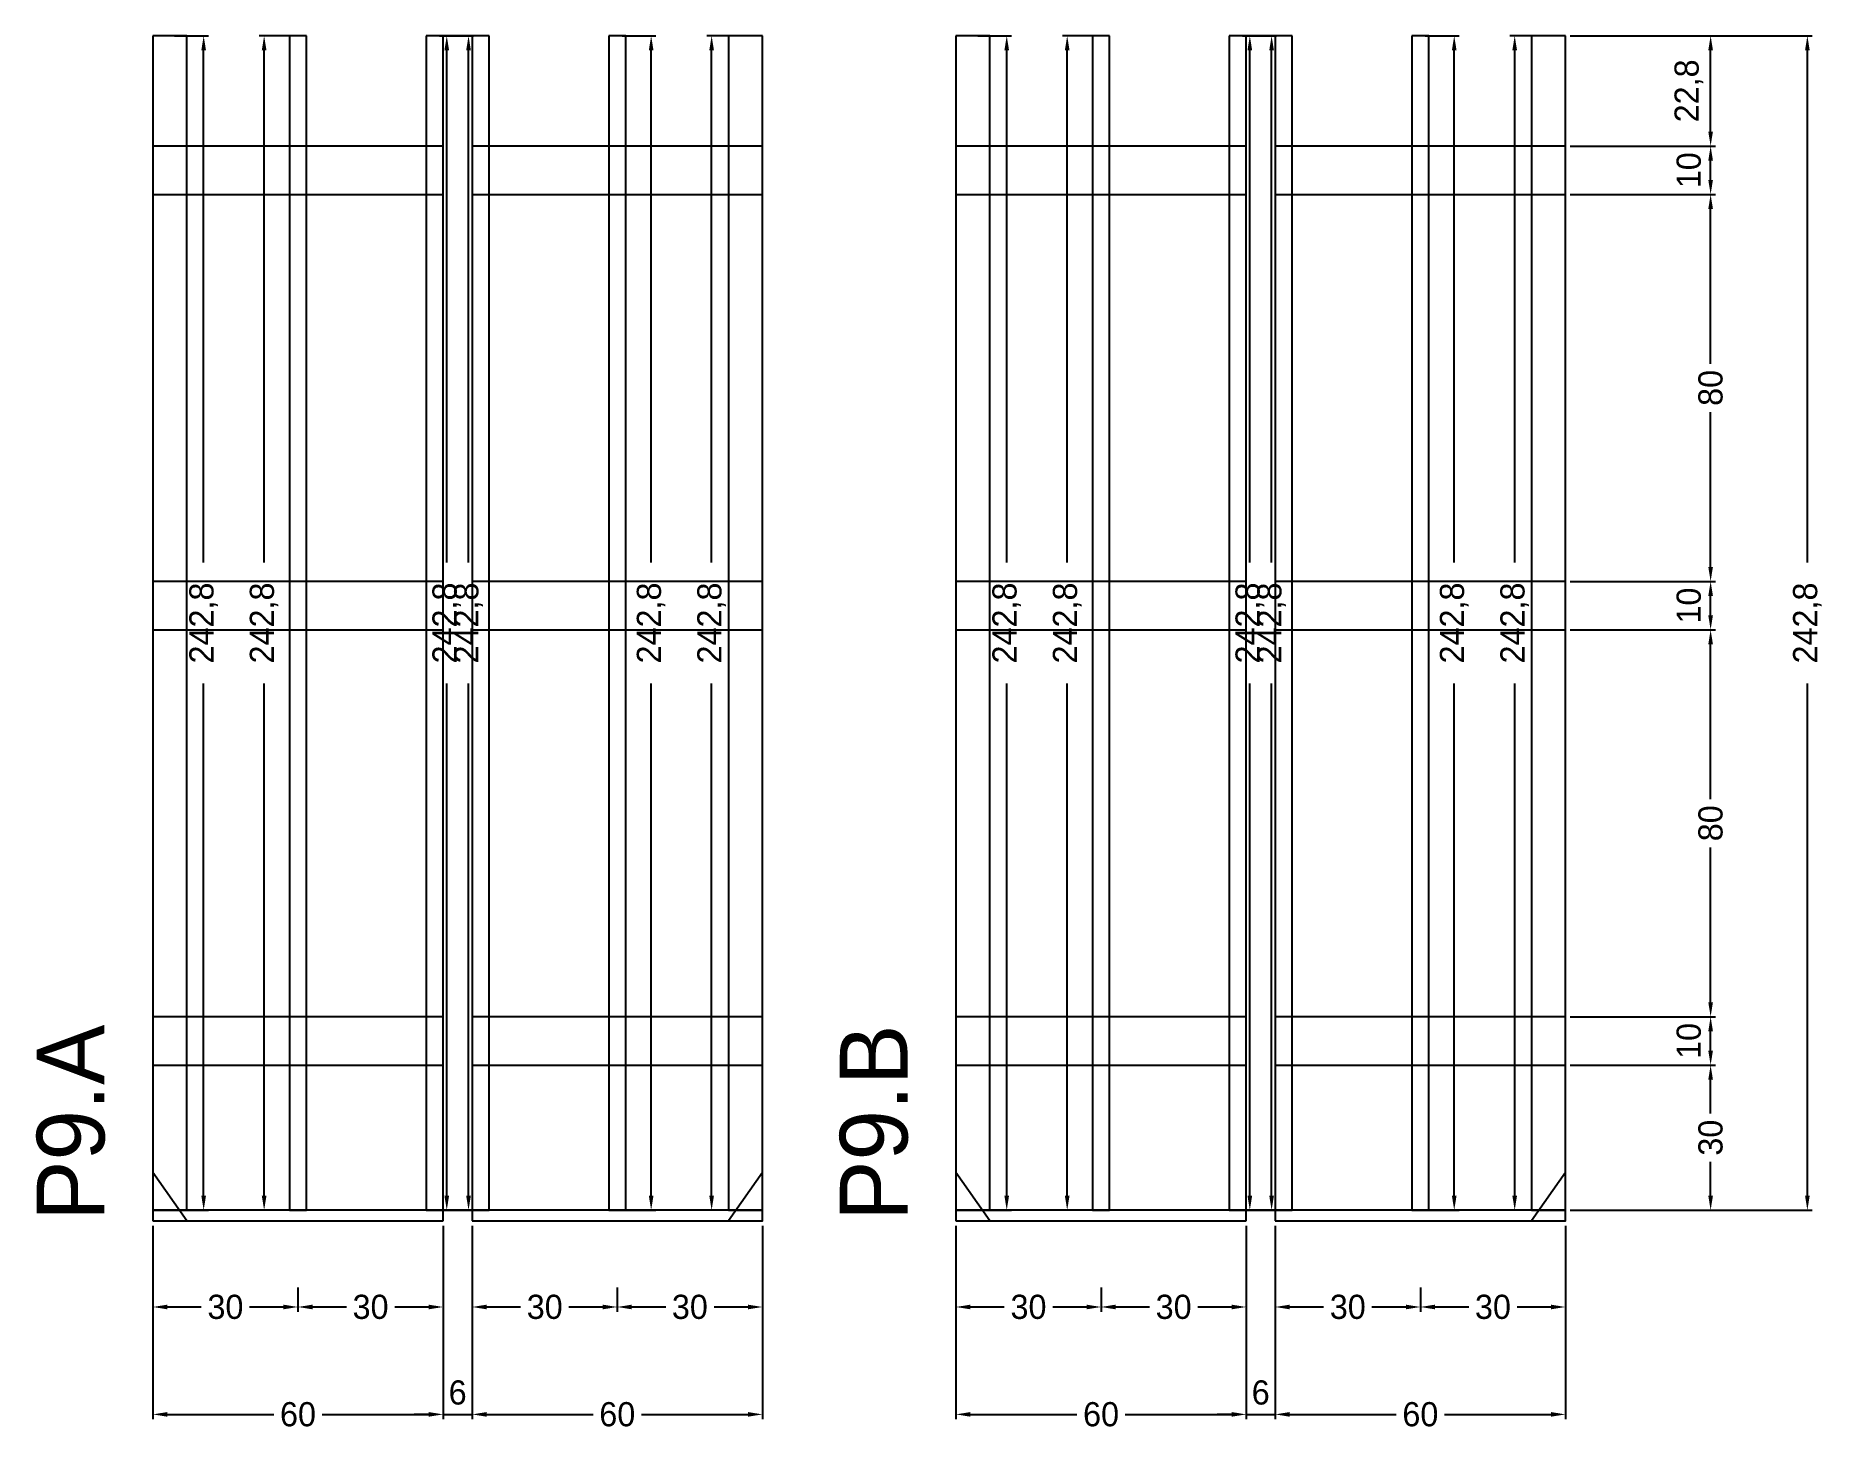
# Model space of a CAD drawing. Header units: centimetres. Extents: x -24 to 345, y -43 to 245.
import ezdxf

# ---------------------------------------------------------------- set-up
doc = ezdxf.new("R2010")
doc.units = ezdxf.units.CM
for name, color, linetype in [('COTA', 241, 'Continuous'), ('NOMENCLATURA', 7, 'Continuous'), ('SARR_2.2x10', 60, 'Continuous'), ('SARR_2.2x7', 40, 'Continuous'), ('SARR_3.5x7', 81, 'Continuous')]:
    doc.layers.add(name, color=color, linetype=linetype)
doc.dimstyles.new('PAINEL-NOVA', dxfattribs={"dimtxt": 5, "dimasz": 3, "dimexe": 1, "dimexo": 1, "dimgap": 1, "dimtad": 1, "dimcen": 2.5, "dimazin": 3, "dimtfac": 1, "dimtmove": 0, "dimatfit": 3})

# ---------------------------------------------------------------- blocks, each defined once
blk = doc.blocks.new('_CLOSEDFILLED')
at = {"color": 0, "linetype": 'BYBLOCK'}
blk.add_solid([(-1, 0.16), (0, 0), (-1, -0.16)], dxfattribs=at)
blk = doc.blocks.new('*D1')
for p, q in [((4.5, 245), (11.5, 245)), ((10.5, 136.1), (10.5, 242)), ((10.5, 5.2), (10.5, 111.1)), ((4.5, 2.2), (11.5, 2.2))]:
    blk.add_line(p, q)
at = {"layer": 'Defpoints'}
for p in [(3.5, 245), (3.5, 2.2), (10.5, 2.2)]:
    blk.add_point(p, dxfattribs=at)
at = {"layer": 'COTA', "xscale": 3, "yscale": 3}
for p, rotation in [((10.5, 245), 90), ((10.5, 2.2), 270)]:
    blk.add_blockref('_CLOSEDFILLED', p, dxfattribs=dict(at, rotation=rotation))
at = {"layer": 'COTA', "insert": (10.5, 123.6), "char_height": 5, "attachment_point": 5, "rotation": 90}
blk.add_mtext('242,8', dxfattribs=at)
blk = doc.blocks.new('*D2')
for p, q in [((29, 245), (22, 245)), ((23, 136.1), (23, 242)), ((23, 5.2), (23, 111.1)), ((29, 2.2), (22, 2.2))]:
    blk.add_line(p, q)
at = {"layer": 'Defpoints'}
for p in [(30, 245), (23, 2.2), (30, 2.2)]:
    blk.add_point(p, dxfattribs=at)
at = {"layer": 'COTA', "xscale": 3, "yscale": 3}
for p, rotation in [((23, 245), 90), ((23, 2.2), 270)]:
    blk.add_blockref('_CLOSEDFILLED', p, dxfattribs=dict(at, rotation=rotation))
at = {"layer": 'COTA', "insert": (23, 123.6), "char_height": 5, "attachment_point": 5, "rotation": 90}
blk.add_mtext('242,8', dxfattribs=at)
blk = doc.blocks.new('*D3')
for p, q in [((59.25, 245), (66.25, 245)), ((65.25, 136.1), (65.25, 242)), ((65.25, 5.2), (65.25, 111.1)), ((59.25, 2.2), (66.25, 2.2))]:
    blk.add_line(p, q)
at = {"layer": 'Defpoints'}
for p in [(58.25, 245), (58.25, 2.2), (65.25, 2.2)]:
    blk.add_point(p, dxfattribs=at)
at = {"layer": 'COTA', "xscale": 3, "yscale": 3}
for p, rotation in [((65.25, 245), 90), ((65.25, 2.2), 270)]:
    blk.add_blockref('_CLOSEDFILLED', p, dxfattribs=dict(at, rotation=rotation))
at = {"layer": 'COTA', "insert": (65.25, 123.6), "char_height": 5, "attachment_point": 5, "rotation": 90}
blk.add_mtext('242,8', dxfattribs=at)
blk = doc.blocks.new('*D4')
for p, q in [((0, -13.8), (0, -18.8)), ((30, -13.8), (30, -18.8)), ((3, -17.8), (10, -17.8)), ((20, -17.8), (27, -17.8))]:
    blk.add_line(p, q)
at = {"layer": 'Defpoints'}
for p in [(0, -12.8), (30, -12.8), (0, -17.8)]:
    blk.add_point(p, dxfattribs=at)
at = {"layer": 'COTA', "xscale": 3, "yscale": 3, "rotation": 180}
blk.add_blockref('_CLOSEDFILLED', (0, -17.8), dxfattribs=at)
at = {"layer": 'COTA', "xscale": 3, "yscale": 3}
blk.add_blockref('_CLOSEDFILLED', (30, -17.8), dxfattribs=at)
at = {"layer": 'COTA', "insert": (15, -17.8), "char_height": 5, "attachment_point": 5}
blk.add_mtext('30', dxfattribs=at)
blk = doc.blocks.new('*D5')
for p, q in [((30, -13.8), (30, -18.8)), ((60, -13.8), (60, -18.8)), ((33, -17.8), (40, -17.8)), ((50, -17.8), (57, -17.8))]:
    blk.add_line(p, q)
at = {"layer": 'Defpoints'}
for p in [(30, -12.8), (60, -12.8), (30, -17.8)]:
    blk.add_point(p, dxfattribs=at)
at = {"layer": 'COTA', "xscale": 3, "yscale": 3, "rotation": 180}
blk.add_blockref('_CLOSEDFILLED', (30, -17.8), dxfattribs=at)
at = {"layer": 'COTA', "xscale": 3, "yscale": 3}
blk.add_blockref('_CLOSEDFILLED', (60, -17.8), dxfattribs=at)
at = {"layer": 'COTA', "insert": (45, -17.8), "char_height": 5, "attachment_point": 5}
blk.add_mtext('30', dxfattribs=at)
blk = doc.blocks.new('*D6')
for p, q in [((0, -1), (0, -41)), ((60, -1), (60, -41)), ((3, -40), (25, -40)), ((35, -40), (57, -40))]:
    blk.add_line(p, q)
at = {"layer": 'Defpoints'}
for p in [(0, 0), (60, 0), (0, -40)]:
    blk.add_point(p, dxfattribs=at)
at = {"layer": 'COTA', "xscale": 3, "yscale": 3, "rotation": 180}
blk.add_blockref('_CLOSEDFILLED', (0, -40), dxfattribs=at)
at = {"layer": 'COTA', "xscale": 3, "yscale": 3}
blk.add_blockref('_CLOSEDFILLED', (60, -40), dxfattribs=at)
at = {"layer": 'COTA', "insert": (30, -40), "char_height": 5, "attachment_point": 5}
blk.add_mtext('60', dxfattribs=at)
blk = doc.blocks.new('*D7')
for p, q in [((60, -1), (60, -41)), ((66, -1), (66, -41)), ((57, -40), (54, -40)), ((60, -40), (66, -40)), ((69, -40), (72, -40))]:
    blk.add_line(p, q)
at = {"layer": 'Defpoints'}
for p in [(60, 0), (66, 0), (60, -40)]:
    blk.add_point(p, dxfattribs=at)
at = {"layer": 'COTA', "xscale": 3, "yscale": 3}
blk.add_blockref('_CLOSEDFILLED', (60, -40), dxfattribs=at)
at = {"layer": 'COTA', "xscale": 3, "yscale": 3, "rotation": 180}
blk.add_blockref('_CLOSEDFILLED', (66, -40), dxfattribs=at)
at = {"layer": 'COTA', "insert": (63, -35.5), "char_height": 5, "attachment_point": 5}
blk.add_mtext('6', dxfattribs=at)
blk = doc.blocks.new('GRA-E')
at = {"layer": 'SARR_2.2x7'}
blk.add_lwpolyline([(0, 0), (7, 0), (0, 10)], close=True, dxfattribs=at)
blk = doc.blocks.new('*D8')
for p, q in [((66.75, 245), (59.75, 245)), ((60.75, 136.1), (60.75, 242)), ((60.75, 5.2), (60.75, 111.1)), ((66.75, 2.2), (59.75, 2.2))]:
    blk.add_line(p, q)
at = {"layer": 'Defpoints'}
for p in [(67.75, 245), (60.75, 2.2), (67.75, 2.2)]:
    blk.add_point(p, dxfattribs=at)
at = {"layer": 'COTA', "xscale": 3, "yscale": 3}
for p, rotation in [((60.75, 245), 90), ((60.75, 2.2), 270)]:
    blk.add_blockref('_CLOSEDFILLED', p, dxfattribs=dict(at, rotation=rotation))
at = {"layer": 'COTA', "insert": (60.75, 123.6), "char_height": 5, "attachment_point": 5, "rotation": 90}
blk.add_mtext('242,8', dxfattribs=at)
blk = doc.blocks.new('*D9')
for p, q in [((97, 245), (104, 245)), ((103, 136.1), (103, 242)), ((103, 5.2), (103, 111.1)), ((97, 2.2), (104, 2.2))]:
    blk.add_line(p, q)
at = {"layer": 'Defpoints'}
for p in [(96, 245), (96, 2.2), (103, 2.2)]:
    blk.add_point(p, dxfattribs=at)
at = {"layer": 'COTA', "xscale": 3, "yscale": 3}
for p, rotation in [((103, 245), 90), ((103, 2.2), 270)]:
    blk.add_blockref('_CLOSEDFILLED', p, dxfattribs=dict(at, rotation=rotation))
at = {"layer": 'COTA', "insert": (103, 123.6), "char_height": 5, "attachment_point": 5, "rotation": 90}
blk.add_mtext('242,8', dxfattribs=at)
blk = doc.blocks.new('*D10')
for p, q in [((121.5, 245), (114.5, 245)), ((115.5, 136.1), (115.5, 242)), ((115.5, 5.2), (115.5, 111.1)), ((121.5, 2.2), (114.5, 2.2))]:
    blk.add_line(p, q)
at = {"layer": 'Defpoints'}
for p in [(122.5, 245), (115.5, 2.2), (122.5, 2.2)]:
    blk.add_point(p, dxfattribs=at)
at = {"layer": 'COTA', "xscale": 3, "yscale": 3}
for p, rotation in [((115.5, 245), 90), ((115.5, 2.2), 270)]:
    blk.add_blockref('_CLOSEDFILLED', p, dxfattribs=dict(at, rotation=rotation))
at = {"layer": 'COTA', "insert": (115.5, 123.6), "char_height": 5, "attachment_point": 5, "rotation": 90}
blk.add_mtext('242,8', dxfattribs=at)
blk = doc.blocks.new('*D11')
for p, q in [((66, -13.8), (66, -18.8)), ((96, -13.8), (96, -18.8)), ((69, -17.8), (76, -17.8)), ((86, -17.8), (93, -17.8))]:
    blk.add_line(p, q)
at = {"layer": 'Defpoints'}
for p in [(66, -12.8), (96, -12.8), (66, -17.8)]:
    blk.add_point(p, dxfattribs=at)
at = {"layer": 'COTA', "xscale": 3, "yscale": 3, "rotation": 180}
blk.add_blockref('_CLOSEDFILLED', (66, -17.8), dxfattribs=at)
at = {"layer": 'COTA', "xscale": 3, "yscale": 3}
blk.add_blockref('_CLOSEDFILLED', (96, -17.8), dxfattribs=at)
at = {"layer": 'COTA', "insert": (81, -17.8), "char_height": 5, "attachment_point": 5}
blk.add_mtext('30', dxfattribs=at)
blk = doc.blocks.new('*D12')
for p, q in [((96, -13.8), (96, -18.8)), ((126, -13.8), (126, -18.8)), ((99, -17.8), (106, -17.8)), ((116, -17.8), (123, -17.8))]:
    blk.add_line(p, q)
at = {"layer": 'Defpoints'}
for p in [(96, -12.8), (126, -12.8), (96, -17.8)]:
    blk.add_point(p, dxfattribs=at)
at = {"layer": 'COTA', "xscale": 3, "yscale": 3, "rotation": 180}
blk.add_blockref('_CLOSEDFILLED', (96, -17.8), dxfattribs=at)
at = {"layer": 'COTA', "xscale": 3, "yscale": 3}
blk.add_blockref('_CLOSEDFILLED', (126, -17.8), dxfattribs=at)
at = {"layer": 'COTA', "insert": (111, -17.8), "char_height": 5, "attachment_point": 5}
blk.add_mtext('30', dxfattribs=at)
blk = doc.blocks.new('*D13')
for p, q in [((66, -1), (66, -41)), ((126, -1), (126, -41)), ((69, -40), (91, -40)), ((101, -40), (123, -40))]:
    blk.add_line(p, q)
at = {"layer": 'Defpoints'}
for p in [(66, 0), (126, 0), (66, -40)]:
    blk.add_point(p, dxfattribs=at)
at = {"layer": 'COTA', "xscale": 3, "yscale": 3, "rotation": 180}
blk.add_blockref('_CLOSEDFILLED', (66, -40), dxfattribs=at)
at = {"layer": 'COTA', "xscale": 3, "yscale": 3}
blk.add_blockref('_CLOSEDFILLED', (126, -40), dxfattribs=at)
at = {"layer": 'COTA', "insert": (96, -40), "char_height": 5, "attachment_point": 5}
blk.add_mtext('60', dxfattribs=at)
blk = doc.blocks.new('GRA-D')
at = {"layer": 'SARR_2.2x7'}
blk.add_lwpolyline([(0, 0), (7, 0), (7, 10)], close=True, dxfattribs=at)
blk = doc.blocks.new('*D14')
for p, q in [((170.5, 245), (177.5, 245)), ((176.5, 136.1), (176.5, 242)), ((176.5, 5.2), (176.5, 111.1)), ((170.5, 2.2), (177.5, 2.2))]:
    blk.add_line(p, q)
at = {"layer": 'Defpoints'}
for p in [(169.5, 245), (169.5, 2.2), (176.5, 2.2)]:
    blk.add_point(p, dxfattribs=at)
at = {"layer": 'COTA', "xscale": 3, "yscale": 3}
for p, rotation in [((176.5, 245), 90), ((176.5, 2.2), 270)]:
    blk.add_blockref('_CLOSEDFILLED', p, dxfattribs=dict(at, rotation=rotation))
at = {"layer": 'COTA', "insert": (176.5, 123.6), "char_height": 5, "attachment_point": 5, "rotation": 90}
blk.add_mtext('242,8', dxfattribs=at)
blk = doc.blocks.new('*D15')
for p, q in [((195, 245), (188, 245)), ((189, 136.1), (189, 242)), ((189, 5.2), (189, 111.1)), ((195, 2.2), (188, 2.2))]:
    blk.add_line(p, q)
at = {"layer": 'Defpoints'}
for p in [(196, 245), (189, 2.2), (196, 2.2)]:
    blk.add_point(p, dxfattribs=at)
at = {"layer": 'COTA', "xscale": 3, "yscale": 3}
for p, rotation in [((189, 245), 90), ((189, 2.2), 270)]:
    blk.add_blockref('_CLOSEDFILLED', p, dxfattribs=dict(at, rotation=rotation))
at = {"layer": 'COTA', "insert": (189, 123.6), "char_height": 5, "attachment_point": 5, "rotation": 90}
blk.add_mtext('242,8', dxfattribs=at)
blk = doc.blocks.new('*D16')
for p, q in [((225.25, 245), (232.25, 245)), ((231.25, 136.1), (231.25, 242)), ((231.25, 5.2), (231.25, 111.1)), ((225.25, 2.2), (232.25, 2.2))]:
    blk.add_line(p, q)
at = {"layer": 'Defpoints'}
for p in [(224.25, 245), (224.25, 2.2), (231.25, 2.2)]:
    blk.add_point(p, dxfattribs=at)
at = {"layer": 'COTA', "xscale": 3, "yscale": 3}
for p, rotation in [((231.25, 245), 90), ((231.25, 2.2), 270)]:
    blk.add_blockref('_CLOSEDFILLED', p, dxfattribs=dict(at, rotation=rotation))
at = {"layer": 'COTA', "insert": (231.25, 123.6), "char_height": 5, "attachment_point": 5, "rotation": 90}
blk.add_mtext('242,8', dxfattribs=at)
blk = doc.blocks.new('*D17')
for p, q in [((166, -13.8), (166, -18.8)), ((196, -13.8), (196, -18.8)), ((169, -17.8), (176, -17.8)), ((186, -17.8), (193, -17.8))]:
    blk.add_line(p, q)
at = {"layer": 'Defpoints'}
for p in [(166, -12.8), (196, -12.8), (166, -17.8)]:
    blk.add_point(p, dxfattribs=at)
at = {"layer": 'COTA', "xscale": 3, "yscale": 3, "rotation": 180}
blk.add_blockref('_CLOSEDFILLED', (166, -17.8), dxfattribs=at)
at = {"layer": 'COTA', "xscale": 3, "yscale": 3}
blk.add_blockref('_CLOSEDFILLED', (196, -17.8), dxfattribs=at)
at = {"layer": 'COTA', "insert": (181, -17.8), "char_height": 5, "attachment_point": 5}
blk.add_mtext('30', dxfattribs=at)
blk = doc.blocks.new('*D18')
for p, q in [((196, -13.8), (196, -18.8)), ((226, -13.8), (226, -18.8)), ((199, -17.8), (206, -17.8)), ((216, -17.8), (223, -17.8))]:
    blk.add_line(p, q)
at = {"layer": 'Defpoints'}
for p in [(196, -12.8), (226, -12.8), (196, -17.8)]:
    blk.add_point(p, dxfattribs=at)
at = {"layer": 'COTA', "xscale": 3, "yscale": 3, "rotation": 180}
blk.add_blockref('_CLOSEDFILLED', (196, -17.8), dxfattribs=at)
at = {"layer": 'COTA', "xscale": 3, "yscale": 3}
blk.add_blockref('_CLOSEDFILLED', (226, -17.8), dxfattribs=at)
at = {"layer": 'COTA', "insert": (211, -17.8), "char_height": 5, "attachment_point": 5}
blk.add_mtext('30', dxfattribs=at)
blk = doc.blocks.new('*D19')
for p, q in [((166, -1), (166, -41)), ((226, -1), (226, -41)), ((169, -40), (191, -40)), ((201, -40), (223, -40))]:
    blk.add_line(p, q)
at = {"layer": 'Defpoints'}
for p in [(166, 0), (226, 0), (166, -40)]:
    blk.add_point(p, dxfattribs=at)
at = {"layer": 'COTA', "xscale": 3, "yscale": 3, "rotation": 180}
blk.add_blockref('_CLOSEDFILLED', (166, -40), dxfattribs=at)
at = {"layer": 'COTA', "xscale": 3, "yscale": 3}
blk.add_blockref('_CLOSEDFILLED', (226, -40), dxfattribs=at)
at = {"layer": 'COTA', "insert": (196, -40), "char_height": 5, "attachment_point": 5}
blk.add_mtext('60', dxfattribs=at)
blk = doc.blocks.new('*D20')
for p, q in [((226, -1), (226, -41)), ((232, -1), (232, -41)), ((223, -40), (220, -40)), ((226, -40), (232, -40)), ((235, -40), (238, -40))]:
    blk.add_line(p, q)
at = {"layer": 'Defpoints'}
for p in [(226, 0), (232, 0), (226, -40)]:
    blk.add_point(p, dxfattribs=at)
at = {"layer": 'COTA', "xscale": 3, "yscale": 3}
blk.add_blockref('_CLOSEDFILLED', (226, -40), dxfattribs=at)
at = {"layer": 'COTA', "xscale": 3, "yscale": 3, "rotation": 180}
blk.add_blockref('_CLOSEDFILLED', (232, -40), dxfattribs=at)
at = {"layer": 'COTA', "insert": (229, -35.5), "char_height": 5, "attachment_point": 5}
blk.add_mtext('6', dxfattribs=at)
blk = doc.blocks.new('*D21')
for p, q in [((232.75, 245), (225.75, 245)), ((226.75, 136.1), (226.75, 242)), ((226.75, 5.2), (226.75, 111.1)), ((232.75, 2.2), (225.75, 2.2))]:
    blk.add_line(p, q)
at = {"layer": 'Defpoints'}
for p in [(233.75, 245), (226.75, 2.2), (233.75, 2.2)]:
    blk.add_point(p, dxfattribs=at)
at = {"layer": 'COTA', "xscale": 3, "yscale": 3}
for p, rotation in [((226.75, 245), 90), ((226.75, 2.2), 270)]:
    blk.add_blockref('_CLOSEDFILLED', p, dxfattribs=dict(at, rotation=rotation))
at = {"layer": 'COTA', "insert": (226.75, 123.6), "char_height": 5, "attachment_point": 5, "rotation": 90}
blk.add_mtext('242,8', dxfattribs=at)
blk = doc.blocks.new('*D22')
for p, q in [((263, 245), (270, 245)), ((269, 136.1), (269, 242)), ((269, 5.2), (269, 111.1)), ((263, 2.2), (270, 2.2))]:
    blk.add_line(p, q)
at = {"layer": 'Defpoints'}
for p in [(262, 245), (262, 2.2), (269, 2.2)]:
    blk.add_point(p, dxfattribs=at)
at = {"layer": 'COTA', "xscale": 3, "yscale": 3}
for p, rotation in [((269, 245), 90), ((269, 2.2), 270)]:
    blk.add_blockref('_CLOSEDFILLED', p, dxfattribs=dict(at, rotation=rotation))
at = {"layer": 'COTA', "insert": (269, 123.6), "char_height": 5, "attachment_point": 5, "rotation": 90}
blk.add_mtext('242,8', dxfattribs=at)
blk = doc.blocks.new('*D23')
for p, q in [((287.5, 245), (280.5, 245)), ((281.5, 136.1), (281.5, 242)), ((281.5, 5.2), (281.5, 111.1)), ((287.5, 2.2), (280.5, 2.2))]:
    blk.add_line(p, q)
at = {"layer": 'Defpoints'}
for p in [(288.5, 245), (281.5, 2.2), (288.5, 2.2)]:
    blk.add_point(p, dxfattribs=at)
at = {"layer": 'COTA', "xscale": 3, "yscale": 3}
for p, rotation in [((281.5, 245), 90), ((281.5, 2.2), 270)]:
    blk.add_blockref('_CLOSEDFILLED', p, dxfattribs=dict(at, rotation=rotation))
at = {"layer": 'COTA', "insert": (281.5, 123.6), "char_height": 5, "attachment_point": 5, "rotation": 90}
blk.add_mtext('242,8', dxfattribs=at)
blk = doc.blocks.new('*D24')
for p, q in [((232, -13.8), (232, -18.8)), ((262, -13.8), (262, -18.8)), ((235, -17.8), (242, -17.8)), ((252, -17.8), (259, -17.8))]:
    blk.add_line(p, q)
at = {"layer": 'Defpoints'}
for p in [(232, -12.8), (262, -12.8), (232, -17.8)]:
    blk.add_point(p, dxfattribs=at)
at = {"layer": 'COTA', "xscale": 3, "yscale": 3, "rotation": 180}
blk.add_blockref('_CLOSEDFILLED', (232, -17.8), dxfattribs=at)
at = {"layer": 'COTA', "xscale": 3, "yscale": 3}
blk.add_blockref('_CLOSEDFILLED', (262, -17.8), dxfattribs=at)
at = {"layer": 'COTA', "insert": (247, -17.8), "char_height": 5, "attachment_point": 5}
blk.add_mtext('30', dxfattribs=at)
blk = doc.blocks.new('*D25')
for p, q in [((262, -13.8), (262, -18.8)), ((292, -13.8), (292, -18.8)), ((265, -17.8), (272, -17.8)), ((282, -17.8), (289, -17.8))]:
    blk.add_line(p, q)
at = {"layer": 'Defpoints'}
for p in [(262, -12.8), (292, -12.8), (262, -17.8)]:
    blk.add_point(p, dxfattribs=at)
at = {"layer": 'COTA', "xscale": 3, "yscale": 3, "rotation": 180}
blk.add_blockref('_CLOSEDFILLED', (262, -17.8), dxfattribs=at)
at = {"layer": 'COTA', "xscale": 3, "yscale": 3}
blk.add_blockref('_CLOSEDFILLED', (292, -17.8), dxfattribs=at)
at = {"layer": 'COTA', "insert": (277, -17.8), "char_height": 5, "attachment_point": 5}
blk.add_mtext('30', dxfattribs=at)
blk = doc.blocks.new('*D26')
for p, q in [((232, -1), (232, -41)), ((292, -1), (292, -41)), ((235, -40), (257, -40)), ((267, -40), (289, -40))]:
    blk.add_line(p, q)
at = {"layer": 'Defpoints'}
for p in [(232, 0), (292, 0), (232, -40)]:
    blk.add_point(p, dxfattribs=at)
at = {"layer": 'COTA', "xscale": 3, "yscale": 3, "rotation": 180}
blk.add_blockref('_CLOSEDFILLED', (232, -40), dxfattribs=at)
at = {"layer": 'COTA', "xscale": 3, "yscale": 3}
blk.add_blockref('_CLOSEDFILLED', (292, -40), dxfattribs=at)
at = {"layer": 'COTA', "insert": (262, -40), "char_height": 5, "attachment_point": 5}
blk.add_mtext('60', dxfattribs=at)
blk = doc.blocks.new('*D27')
for p, q in [((293, 245), (343, 245)), ((342, 136.1), (342, 242)), ((342, 5.2), (342, 111.1)), ((293, 2.2), (343, 2.2))]:
    blk.add_line(p, q)
at = {"layer": 'Defpoints'}
for p in [(292, 245), (292, 2.2), (342, 2.2)]:
    blk.add_point(p, dxfattribs=at)
at = {"layer": 'COTA', "xscale": 3, "yscale": 3}
for p, rotation in [((342, 245), 90), ((342, 2.2), 270)]:
    blk.add_blockref('_CLOSEDFILLED', p, dxfattribs=dict(at, rotation=rotation))
at = {"layer": 'COTA', "insert": (342, 123.6), "char_height": 5, "attachment_point": 5, "rotation": 90}
blk.add_mtext('242,8', dxfattribs=at)
blk = doc.blocks.new('*D28')
for p, q in [((293, 32.2), (323, 32.2)), ((322, 22.2), (322, 29.2)), ((322, 5.2), (322, 12.2)), ((293, 2.2), (323, 2.2))]:
    blk.add_line(p, q)
at = {"layer": 'Defpoints'}
for p in [(292, 32.2), (292, 2.2), (322, 2.2)]:
    blk.add_point(p, dxfattribs=at)
at = {"layer": 'COTA', "xscale": 3, "yscale": 3}
for p, rotation in [((322, 32.2), 90), ((322, 2.2), 270)]:
    blk.add_blockref('_CLOSEDFILLED', p, dxfattribs=dict(at, rotation=rotation))
at = {"layer": 'COTA', "insert": (322, 17.2), "char_height": 5, "attachment_point": 5, "rotation": 90}
blk.add_mtext('30', dxfattribs=at)
blk = doc.blocks.new('*D29')
for p, q in [((293, 42.2), (323, 42.2)), ((322, 35.2), (322, 39.2)), ((293, 32.2), (323, 32.2))]:
    blk.add_line(p, q)
at = {"layer": 'Defpoints'}
for p in [(292, 42.2), (292, 32.2), (322, 32.2)]:
    blk.add_point(p, dxfattribs=at)
at = {"layer": 'COTA', "xscale": 3, "yscale": 3}
for p, rotation in [((322, 42.2), 90), ((322, 32.2), 270)]:
    blk.add_blockref('_CLOSEDFILLED', p, dxfattribs=dict(at, rotation=rotation))
at = {"layer": 'COTA', "insert": (317.5, 37.2), "char_height": 5, "attachment_point": 5, "rotation": 90}
blk.add_mtext('10', dxfattribs=at)
blk = doc.blocks.new('*D30')
for p, q in [((293, 122.2), (323, 122.2)), ((322, 87.2), (322, 119.2)), ((322, 45.2), (322, 77.2)), ((293, 42.2), (323, 42.2))]:
    blk.add_line(p, q)
at = {"layer": 'Defpoints'}
for p in [(292, 122.2), (292, 42.2), (322, 42.2)]:
    blk.add_point(p, dxfattribs=at)
at = {"layer": 'COTA', "xscale": 3, "yscale": 3}
for p, rotation in [((322, 122.2), 90), ((322, 42.2), 270)]:
    blk.add_blockref('_CLOSEDFILLED', p, dxfattribs=dict(at, rotation=rotation))
at = {"layer": 'COTA', "insert": (322, 82.2), "char_height": 5, "attachment_point": 5, "rotation": 90}
blk.add_mtext('80', dxfattribs=at)
blk = doc.blocks.new('*D32')
for p, q in [((293, 212.2), (323, 212.2)), ((322, 177.2), (322, 209.2)), ((322, 135.2), (322, 167.2)), ((293, 132.2), (323, 132.2))]:
    blk.add_line(p, q)
at = {"layer": 'Defpoints'}
for p in [(292, 212.2), (292, 132.2), (322, 132.2)]:
    blk.add_point(p, dxfattribs=at)
at = {"layer": 'COTA', "xscale": 3, "yscale": 3}
for p, rotation in [((322, 212.2), 90), ((322, 132.2), 270)]:
    blk.add_blockref('_CLOSEDFILLED', p, dxfattribs=dict(at, rotation=rotation))
at = {"layer": 'COTA', "insert": (322, 172.2), "char_height": 5, "attachment_point": 5, "rotation": 90}
blk.add_mtext('80', dxfattribs=at)
blk = doc.blocks.new('*D33')
for p, q in [((293, 222.2), (323, 222.2)), ((322, 215.2), (322, 219.2)), ((293, 212.2), (323, 212.2))]:
    blk.add_line(p, q)
at = {"layer": 'Defpoints'}
for p in [(292, 222.2), (292, 212.2), (322, 212.2)]:
    blk.add_point(p, dxfattribs=at)
at = {"layer": 'COTA', "xscale": 3, "yscale": 3}
for p, rotation in [((322, 222.2), 90), ((322, 212.2), 270)]:
    blk.add_blockref('_CLOSEDFILLED', p, dxfattribs=dict(at, rotation=rotation))
at = {"layer": 'COTA', "insert": (317.5, 217.2), "char_height": 5, "attachment_point": 5, "rotation": 90}
blk.add_mtext('10', dxfattribs=at)
blk = doc.blocks.new('*D34')
for p, q in [((293, 245), (323, 245)), ((322, 225.2), (322, 242)), ((293, 222.2), (323, 222.2))]:
    blk.add_line(p, q)
at = {"layer": 'Defpoints'}
for p in [(292, 245), (292, 222.2), (322, 222.2)]:
    blk.add_point(p, dxfattribs=at)
at = {"layer": 'COTA', "xscale": 3, "yscale": 3}
for p, rotation in [((322, 245), 90), ((322, 222.2), 270)]:
    blk.add_blockref('_CLOSEDFILLED', p, dxfattribs=dict(at, rotation=rotation))
at = {"layer": 'COTA', "insert": (317.5, 233.6), "char_height": 5, "attachment_point": 5, "rotation": 90}
blk.add_mtext('22,8', dxfattribs=at)

msp = doc.modelspace()

# ---------------------------------------------------------------- linework, layer by layer
at = {"layer": 'SARR_2.2x10'}
for p, q in [((60, 222.2), (0, 222.2)), ((0, 222.2), (0, 212.2)), ((60, 212.2), (60, 222.2)), ((126, 222.2), (66, 222.2)), ((66, 222.2), (66, 212.2)), ((126, 212.2), (126, 222.2)), ((226, 222.2), (166, 222.2)), ((166, 222.2), (166, 212.2)), ((226, 212.2), (226, 222.2)), ((292, 222.2), (232, 222.2)), ((232, 222.2), (232, 212.2)), ((292, 212.2), (292, 222.2)), ((0, 212.2), (60, 212.2)), ((66, 212.2), (126, 212.2)), ((166, 212.2), (226, 212.2)), ((232, 212.2), (292, 212.2)), ((60, 132.2), (0, 132.2)), ((0, 132.2), (0, 122.2)), ((60, 122.2), (60, 132.2)), ((126, 132.2), (66, 132.2)), ((66, 132.2), (66, 122.2)), ((126, 122.2), (126, 132.2)), ((226, 132.2), (166, 132.2)), ((166, 132.2), (166, 122.2)), ((226, 122.2), (226, 132.2)), ((292, 132.2), (232, 132.2)), ((232, 132.2), (232, 122.2)), ((292, 122.2), (292, 132.2)), ((0, 122.2), (60, 122.2)), ((66, 122.2), (126, 122.2)), ((166, 122.2), (226, 122.2)), ((232, 122.2), (292, 122.2)), ((60, 42.2), (0, 42.2)), ((0, 42.2), (0, 32.2)), ((60, 32.2), (60, 42.2)), ((126, 42.2), (66, 42.2)), ((66, 42.2), (66, 32.2)), ((126, 32.2), (126, 42.2)), ((226, 42.2), (166, 42.2)), ((166, 42.2), (166, 32.2)), ((226, 32.2), (226, 42.2)), ((292, 42.2), (232, 42.2)), ((232, 42.2), (232, 32.2)), ((292, 32.2), (292, 42.2)), ((0, 32.2), (60, 32.2)), ((66, 32.2), (126, 32.2)), ((166, 32.2), (226, 32.2)), ((232, 32.2), (292, 32.2))]:
    msp.add_line(p, q, dxfattribs=at)
at = {"layer": 'SARR_2.2x7'}
for p, q in [((7, 245), (0, 245)), ((0, 245), (0, 2.2)), ((7, 2.2), (7, 245)), ((126, 245), (119, 245)), ((119, 245), (119, 2.2)), ((126, 2.2), (126, 245)), ((173, 245), (166, 245)), ((166, 245), (166, 2.2)), ((173, 2.2), (173, 245)), ((292, 245), (285, 245)), ((285, 245), (285, 2.2)), ((292, 2.2), (292, 245)), ((60, 2.2), (0, 2.2)), ((0, 2.2), (0, 0)), ((0, 2.2), (7, 2.2)), ((0, 0), (60, 0)), ((60, 0), (60, 2.2)), ((126, 2.2), (66, 2.2)), ((66, 2.2), (66, 0)), ((66, 0), (126, 0)), ((119, 2.2), (126, 2.2)), ((126, 0), (126, 2.2)), ((226, 2.2), (166, 2.2)), ((166, 2.2), (166, 0)), ((166, 2.2), (173, 2.2)), ((166, 0), (226, 0)), ((226, 0), (226, 2.2)), ((292, 2.2), (232, 2.2)), ((232, 2.2), (232, 0)), ((232, 0), (292, 0)), ((285, 2.2), (292, 2.2)), ((292, 0), (292, 2.2))]:
    msp.add_line(p, q, dxfattribs=at)
at = {"layer": 'SARR_3.5x7'}
for p, q in [((31.75, 245), (28.25, 245)), ((28.25, 245), (28.25, 2.2)), ((31.75, 2.2), (31.75, 245)), ((60, 245), (56.5, 245)), ((56.5, 245), (56.5, 2.2)), ((60, 2.2), (60, 245)), ((69.5, 245), (66, 245)), ((66, 245), (66, 2.2)), ((69.5, 2.2), (69.5, 245)), ((97.75, 245), (94.25, 245)), ((94.25, 245), (94.25, 2.2)), ((97.75, 2.2), (97.75, 245)), ((197.75, 245), (194.25, 245)), ((194.25, 245), (194.25, 2.2)), ((197.75, 2.2), (197.75, 245)), ((226, 245), (222.5, 245)), ((222.5, 245), (222.5, 2.2)), ((226, 2.2), (226, 245)), ((235.5, 245), (232, 245)), ((232, 245), (232, 2.2)), ((235.5, 2.2), (235.5, 245)), ((263.75, 245), (260.25, 245)), ((260.25, 245), (260.25, 2.2)), ((263.75, 2.2), (263.75, 245)), ((28.25, 2.2), (31.75, 2.2)), ((56.5, 2.2), (60, 2.2)), ((66, 2.2), (69.5, 2.2)), ((94.25, 2.2), (97.75, 2.2)), ((194.25, 2.2), (197.75, 2.2)), ((222.5, 2.2), (226, 2.2)), ((232, 2.2), (235.5, 2.2)), ((260.25, 2.2), (263.75, 2.2))]:
    msp.add_line(p, q, dxfattribs=at)

# ---------------------------------------------------------------- block references
at = {"layer": 'SARR_2.2x7'}
for name, p in [('GRA-E', (0, 0)), ('GRA-D', (119, 0)), ('GRA-E', (166, 0)), ('GRA-D', (285, 0))]:
    msp.add_blockref(name, p, dxfattribs=at)

# ---------------------------------------------------------------- texts
at = {"layer": 'NOMENCLATURA'}
for s, p in [('P9.A', (-10, 0)), ('P9.B', (156, 0))]:
    msp.add_text(s, height=14, rotation=90, dxfattribs=at).set_placement(p)

# ---------------------------------------------------------------- dimensions: what is measured, and where the dimension line sits
at = {"layer": 'COTA'}
for base, p1, p2, picture, middle in [((10.5, 2.2), (3.5, 2.2), (3.5, 245), '*D1', (10.5, 123.6)), ((23, 2.2), (30, 2.2), (30, 245), '*D2', (23, 123.6)), ((60.75, 2.2), (67.75, 2.2), (67.75, 245), '*D8', (60.75, 123.6)), ((65.25, 2.2), (58.25, 2.2), (58.25, 245), '*D3', (65.25, 123.6)), ((103, 2.2), (96, 2.2), (96, 245), '*D9', (103, 123.6)), ((115.5, 2.2), (122.5, 2.2), (122.5, 245), '*D10', (115.5, 123.6)), ((176.5, 2.2), (169.5, 2.2), (169.5, 245), '*D14', (176.5, 123.6)), ((189, 2.2), (196, 2.2), (196, 245), '*D15', (189, 123.6)), ((226.75, 2.2), (233.75, 2.2), (233.75, 245), '*D21', (226.75, 123.6)), ((231.25, 2.2), (224.25, 2.2), (224.25, 245), '*D16', (231.25, 123.6)), ((269, 2.2), (262, 2.2), (262, 245), '*D22', (269, 123.6)), ((281.5, 2.2), (288.5, 2.2), (288.5, 245), '*D23', (281.5, 123.6)), ((342, 2.2), (292, 2.2), (292, 245), '*D27', (342, 123.6)), ((322, 222.2), (292, 222.2), (292, 245), '*D34', (317.5, 233.6)), ((322, 212.2), (292, 212.2), (292, 222.2), '*D33', (317.5, 217.2)), ((322, 132.2), (292, 132.2), (292, 212.2), '*D32', (322, 172.2)), ((322, 42.2), (292, 42.2), (292, 122.2), '*D30', (322, 82.2)), ((322, 32.2), (292, 32.2), (292, 42.2), '*D29', (317.5, 37.2)), ((322, 2.2), (292, 2.2), (292, 32.2), '*D28', (322, 17.2))]:
    dim = msp.add_linear_dim(base=base, p1=p1, p2=p2, angle=90, dimstyle='PAINEL-NOVA', dxfattribs=at)
    dim.commit()
    dim.dimension.update_dxf_attribs({"geometry": picture, "text_midpoint": middle})
msp.add_linear_dim(base=(322, 122.2), p1=(292, 122.2), p2=(292, 132.2), angle=90, dimstyle='PAINEL-NOVA', dxfattribs=at).render()
for base, p1, p2, picture, middle in [((0, -40), (0, 0), (60, 0), '*D6', (30, -40)), ((60, -40), (60, 0), (66, 0), '*D7', (63, -35.5)), ((66, -40), (66, 0), (126, 0), '*D13', (96, -40)), ((166, -40), (166, 0), (226, 0), '*D19', (196, -40)), ((226, -40), (226, 0), (232, 0), '*D20', (229, -35.5)), ((232, -40), (232, 0), (292, 0), '*D26', (262, -40)), ((0, -17.8), (0, -12.8), (30, -12.8), '*D4', (15, -17.8)), ((30, -17.8), (30, -12.8), (60, -12.8), '*D5', (45, -17.8)), ((66, -17.8), (66, -12.8), (96, -12.8), '*D11', (81, -17.8)), ((96, -17.8), (96, -12.8), (126, -12.8), '*D12', (111, -17.8)), ((166, -17.8), (166, -12.8), (196, -12.8), '*D17', (181, -17.8)), ((196, -17.8), (196, -12.8), (226, -12.8), '*D18', (211, -17.8)), ((232, -17.8), (232, -12.8), (262, -12.8), '*D24', (247, -17.8)), ((262, -17.8), (262, -12.8), (292, -12.8), '*D25', (277, -17.8))]:
    dim = msp.add_linear_dim(base=base, p1=p1, p2=p2, dimstyle='PAINEL-NOVA', dxfattribs=at)
    dim.commit()
    dim.dimension.update_dxf_attribs({"geometry": picture, "text_midpoint": middle})

doc.saveas('drawing.dxf')
